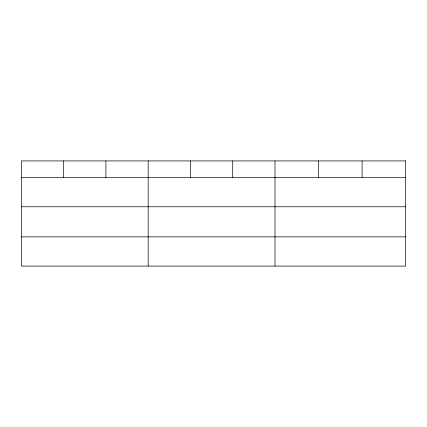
<?xml version="1.0" encoding="UTF-8"?>
<svg xmlns="http://www.w3.org/2000/svg" width="427" height="427" viewBox="0 0 427 427"><rect width="100%" height="100%" fill="white"/><g stroke="black" fill="none" stroke-linecap="round" stroke-linejoin="round"><path stroke-width="0.64" d="M21.35 177.552L405.65 177.552M21.35 206.769L405.65 206.769M21.35 236.868L405.65 236.868M362.096 160.915L362.096 177.552M318.542 160.915L318.542 177.552M274.988 160.915L274.988 266.085M232.715 160.915L232.715 177.552M190.442 160.915L190.442 177.552M148.169 160.915L148.169 266.085M105.896 160.915L105.896 177.552M63.623 160.915L63.623 177.552M405.65 160.915L21.35 160.915L21.35 266.085L405.65 266.085L405.65 160.915"/></g></svg>
